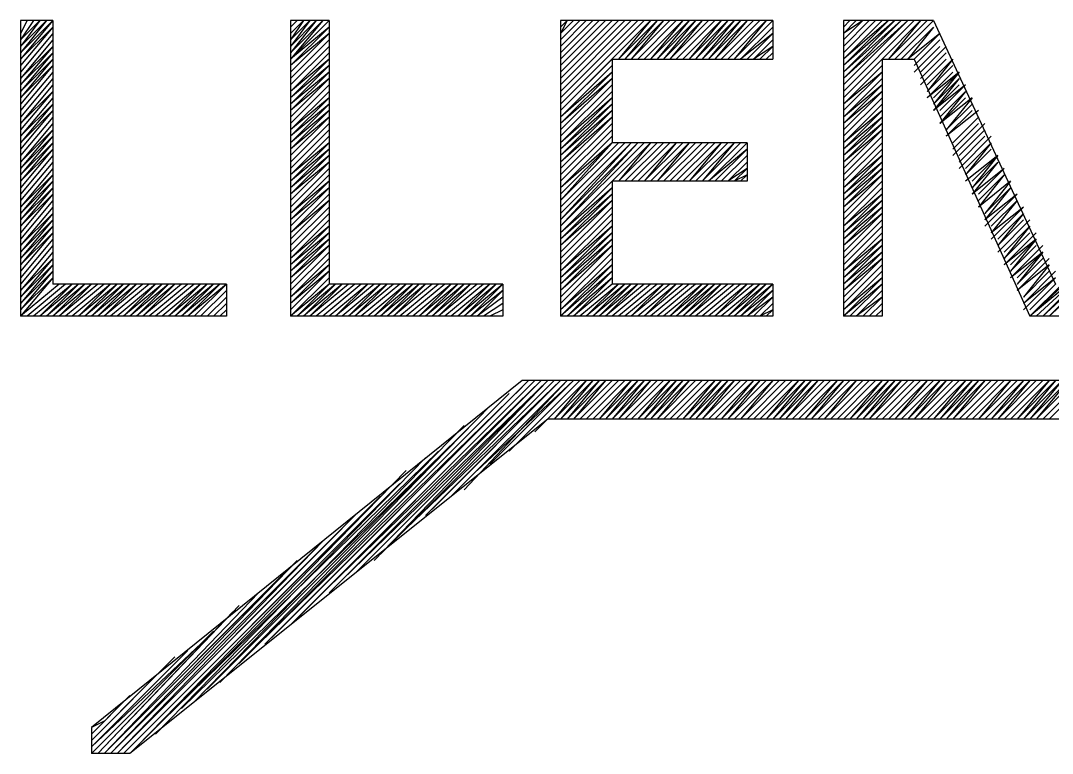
# Model space of a CAD drawing. Extents: x -1005 to 607, y -998 to 420.
# Drawn here: x 411.4 to 427.45, y 15.7 to 27.1 of the extents above; entities that cross this region are included whole.
import ezdxf

# ---------------------------------------------------------------- set-up
doc = ezdxf.new("R2010")
doc.units = 0

msp = doc.modelspace()

# ---------------------------------------------------------------- linework, layer by layer
at = {"layer": 'GT_1', "flags": 128}
for points in [[(411.8, 27.1), (411.4, 26.7)], [(411.7, 27.1), (411.4, 26.8)], [(411.6, 27.1), (411.4, 26.8)], [(411.5, 27.1), (411.4, 26.9)], [(411.4, 27.1), (411.4, 27)], [(411.9, 27.1), (411.4, 27.1)], [(411.4, 27.1), (411.4, 22.5)], [(411.9, 27.1), (411.4, 26.5)], [(411.9, 27.1), (411.4, 26.6)], [(411.8, 27.1), (411.4, 26.6)], [(411.7, 27.1), (411.4, 26.7)], [(411.6, 27.1), (411.4, 26.8)], [(411.5, 27.1), (411.4, 26.9)], [(411.4, 27.1), (411.4, 27)], [(411.9, 27.1), (411.4, 26.6)], [(411.9, 27), (411.4, 26.4)], [(411.9, 27), (411.4, 26.5)], [(411.9, 27), (411.4, 26.4)], [(411.9, 27.1), (411.9, 23)], [(416.1, 27.1), (415.6, 26.5)], [(416, 27.1), (415.6, 26.6)], [(416, 27.1), (415.6, 26.7)], [(415.9, 27.1), (415.6, 26.8)], [(415.8, 27.1), (415.6, 26.9)], [(415.7, 27.1), (415.6, 27)], [(415.6, 27.1), (415.6, 27.1)], [(416.2, 27.1), (415.6, 26.5)], [(416.1, 27.1), (415.6, 26.6)], [(416, 27.1), (415.6, 26.7)], [(415.9, 27.1), (415.6, 26.7)], [(415.8, 27.1), (415.6, 26.8)], [(415.8, 27.1), (415.6, 26.9)], [(415.7, 27.1), (415.6, 27)], [(415.6, 27.1), (415.6, 22.5)], [(416.2, 27.1), (415.6, 27.1)], [(416.2, 27), (415.6, 26.5)], [(416.2, 27), (415.6, 26.4)], [(416.2, 27.1), (416.2, 23)], [(421.2, 27.1), (419.8, 25.7)], [(421.1, 27.1), (419.8, 25.8)], [(421, 27.1), (419.8, 25.9)], [(420.9, 27.1), (419.8, 26)], [(420.8, 27.1), (419.8, 26.1)], [(420.7, 27.1), (419.8, 26.2)], [(420.6, 27.1), (419.8, 26.3)], [(420.6, 27.1), (419.8, 26.3)], [(420.5, 27.1), (419.8, 26.4)], [(420.4, 27.1), (419.8, 26.5)], [(420.3, 27.1), (419.8, 26.6)], [(420.2, 27.1), (419.8, 26.7)], [(420.1, 27.1), (419.8, 26.8)], [(420, 27.1), (419.8, 26.9)], [(419.9, 27.1), (419.8, 26.9)], [(419.9, 27.1), (419.8, 27)], [(421.1, 27.1), (419.8, 25.8)], [(421, 27.1), (419.8, 25.9)], [(421, 27.1), (419.8, 25.9)], [(420.9, 27.1), (419.8, 26)], [(420.8, 27.1), (419.8, 26.1)], [(420.7, 27.1), (419.8, 26.2)], [(420.6, 27.1), (419.8, 26.3)], [(420.5, 27.1), (419.8, 26.4)], [(420.4, 27.1), (419.8, 26.5)], [(420.4, 27.1), (419.8, 26.5)], [(420.3, 27.1), (419.8, 26.6)], [(420.2, 27.1), (419.8, 26.7)], [(420.1, 27.1), (419.8, 26.8)], [(420, 27.1), (419.8, 26.9)], [(419.9, 27.1), (419.8, 27)], [(419.8, 27.1), (419.8, 27.1)], [(423.1, 27.1), (419.8, 27.1)], [(419.8, 27.1), (419.8, 22.5)], [(421.2, 27.1), (420.7, 26.5)], [(421.3, 27.1), (420.7, 26.5)], [(421.2, 27.1), (420.7, 26.5)], [(421.3, 27.1), (420.8, 26.5)], [(421.4, 27.1), (420.8, 26.5)], [(421.5, 27.1), (420.9, 26.5)], [(421.4, 27.1), (420.9, 26.5)], [(421.5, 27.1), (420.9, 26.5)], [(421.6, 27.1), (421, 26.5)], [(421.6, 27.1), (421, 26.5)], [(421.7, 27.1), (421.1, 26.5)], [(421.7, 27.1), (421.1, 26.5)], [(421.8, 27.1), (421.2, 26.5)], [(421.7, 27.1), (421.2, 26.5)], [(421.9, 27.1), (421.3, 26.5)], [(421.9, 27.1), (421.3, 26.5)], [(421.8, 27.1), (421.3, 26.5)], [(421.9, 27.1), (421.4, 26.5)], [(422, 27.1), (421.4, 26.5)], [(422.1, 27.1), (421.5, 26.5)], [(422, 27.1), (421.5, 26.5)], [(422.1, 27.1), (421.5, 26.5)], [(422.2, 27.1), (421.6, 26.5)], [(422.2, 27.1), (421.6, 26.5)], [(422.3, 27.1), (421.7, 26.5)], [(422.3, 27.1), (421.7, 26.5)], [(422.4, 27.1), (421.8, 26.5)], [(422.3, 27.1), (421.8, 26.5)], [(422.5, 27.1), (421.9, 26.5)], [(422.5, 27.1), (421.9, 26.5)], [(422.4, 27.1), (421.9, 26.5)], [(422.5, 27.1), (422, 26.5)], [(422.6, 27.1), (422, 26.5)], [(422.6, 27.1), (422.1, 26.5)], [(422.7, 27.1), (422.1, 26.5)], [(422.8, 27.1), (422.2, 26.5)], [(422.7, 27.1), (422.2, 26.5)], [(422.8, 27.1), (422.2, 26.5)], [(422.9, 27.1), (422.3, 26.5)], [(422.9, 27.1), (422.3, 26.5)], [(423, 27.1), (422.4, 26.5)], [(423, 27.1), (422.4, 26.5)], [(423.1, 27.1), (422.5, 26.5)], [(423, 27.1), (422.5, 26.5)], [(423.1, 27), (422.6, 26.5)], [(423.1, 27), (422.6, 26.5)], [(423.1, 27.1), (423.1, 26.5)], [(423.1, 27.1), (423.1, 26.5)], [(425.3, 27.1), (424.2, 26)], [(425.3, 27.1), (424.2, 26)], [(425.2, 27.1), (424.2, 26.1)], [(425.2, 27.1), (424.2, 26.2)], [(425.1, 27.1), (424.2, 26.3)], [(425, 27.1), (424.2, 26.3)], [(424.9, 27.1), (424.2, 26.4)], [(424.8, 27.1), (424.2, 26.5)], [(424.7, 27.1), (424.2, 26.6)], [(424.6, 27.1), (424.2, 26.7)], [(424.5, 27.1), (424.2, 26.8)], [(424.5, 27.1), (424.2, 26.9)], [(424.4, 27.1), (424.2, 26.9)], [(424.3, 27.1), (424.2, 27)], [(425.2, 27.1), (424.2, 26.1)], [(425.1, 27.1), (424.2, 26.2)], [(425, 27.1), (424.2, 26.3)], [(425, 27.1), (424.2, 26.4)], [(424.9, 27.1), (424.2, 26.5)], [(424.8, 27.1), (424.2, 26.5)], [(424.7, 27.1), (424.2, 26.6)], [(424.6, 27.1), (424.2, 26.7)], [(424.5, 27.1), (424.2, 26.8)], [(424.4, 27.1), (424.2, 26.9)], [(424.3, 27.1), (424.2, 27)], [(424.3, 27.1), (424.2, 27.1)], [(424.2, 27.1), (424.2, 22.5)], [(425.6, 27.1), (424.2, 27.1)], [(425.4, 27.1), (424.8, 26.5)], [(425.5, 27.1), (424.9, 26.5)], [(425.4, 27.1), (424.9, 26.5)], [(425.5, 27.1), (424.9, 26.5)], [(425.6, 27.1), (425, 26.5)], [(425.6, 27.1), (425, 26.5)], [(425.6, 27), (425.1, 26.5)], [(425.6, 27), (425.1, 26.5)], [(425.6, 27), (425.2, 26.5)], [(425.6, 27), (425.2, 26.5)], [(425.6, 27.1), (427.5, 23)], [(411.9, 26.9), (411.4, 26.3)], [(411.9, 26.9), (411.4, 26.3)], [(416.2, 26.9), (415.6, 26.3)], [(416.2, 26.9), (415.6, 26.4)], [(416.2, 26.9), (415.6, 26.3)], [(423.1, 26.9), (422.6, 26.5)], [(423.1, 26.9), (422.7, 26.5)], [(423.1, 26.9), (422.7, 26.5)], [(425.7, 26.9), (425.2, 26.5)], [(425.7, 26.9), (425.3, 26.5)], [(425.7, 26.9), (425.3, 26.5)], [(411.9, 26.8), (411.4, 26.2)], [(411.9, 26.8), (411.4, 26.2)], [(411.9, 26.7), (411.4, 26.1)], [(411.9, 26.7), (411.4, 26.2)], [(416.2, 26.8), (415.6, 26.2)], [(416.2, 26.8), (415.6, 26.2)], [(416.2, 26.7), (415.6, 26.1)], [(416.2, 26.7), (415.6, 26.1)], [(423.1, 26.8), (422.8, 26.5)], [(423.1, 26.8), (422.8, 26.5)], [(423.1, 26.7), (422.8, 26.5)], [(423.1, 26.7), (422.9, 26.5)], [(423.1, 26.7), (422.9, 26.5)], [(425.7, 26.8), (425.3, 26.4)], [(425.7, 26.8), (425.3, 26.4)], [(425.7, 26.8), (425.3, 26.4)], [(425.7, 26.7), (425.3, 26.3)], [(425.8, 26.7), (425.4, 26.3)], [(425.8, 26.7), (425.4, 26.3)], [(425.8, 26.7), (425.4, 26.3)], [(411.9, 26.6), (411.4, 26)], [(411.9, 26.6), (411.4, 26)], [(411.9, 26.6), (411.4, 26.1)], [(411.9, 26.5), (411.4, 26)], [(411.9, 26.5), (411.4, 25.9)], [(416.2, 26.6), (415.6, 26)], [(416.2, 26.6), (415.6, 26)], [(416.2, 26.5), (415.6, 25.9)], [(416.2, 26.5), (415.6, 26)], [(420.6, 26.5), (419.8, 25.7)], [(420.6, 26.5), (420.6, 25.2)], [(420.6, 26.5), (423.1, 26.5)], [(423.1, 26.6), (423, 26.5)], [(423.1, 26.6), (423, 26.5)], [(423.1, 26.5), (423.1, 26.5)], [(424.8, 26.5), (424.2, 25.9)], [(424.8, 26.5), (424.2, 25.9)], [(424.8, 26.5), (425.3, 26.5)], [(424.8, 26.5), (424.8, 22.5)], [(425.3, 26.5), (427.1, 22.5)], [(425.8, 26.6), (425.4, 26.2)], [(425.8, 26.6), (425.4, 26.2)], [(425.8, 26.6), (425.4, 26.2)], [(425.8, 26.5), (425.4, 26.1)], [(425.9, 26.5), (425.5, 26.1)], [(425.9, 26.5), (425.5, 26)], [(425.9, 26.5), (425.5, 26.1)], [(411.9, 26.4), (411.4, 25.8)], [(411.9, 26.4), (411.4, 25.9)], [(411.9, 26.4), (411.4, 25.8)], [(416.2, 26.4), (415.6, 25.8)], [(416.2, 26.4), (415.6, 25.8)], [(416.2, 26.4), (415.6, 25.9)], [(420.6, 26.4), (419.8, 25.6)], [(420.6, 26.4), (419.8, 25.6)], [(424.8, 26.4), (424.2, 25.8)], [(424.8, 26.4), (424.2, 25.8)], [(425.9, 26.4), (425.5, 26)], [(425.9, 26.4), (425.5, 26)], [(425.9, 26.4), (425.5, 26)], [(411.9, 26.3), (411.4, 25.7)], [(411.9, 26.3), (411.4, 25.7)], [(411.9, 26.2), (411.4, 25.6)], [(411.9, 26.2), (411.4, 25.6)], [(416.2, 26.3), (415.6, 25.8)], [(416.2, 26.3), (415.6, 25.7)], [(416.2, 26.2), (415.6, 25.6)], [(416.2, 26.2), (415.6, 25.7)], [(416.2, 26.2), (415.6, 25.6)], [(420.6, 26.3), (419.8, 25.6)], [(420.6, 26.3), (419.8, 25.5)], [(420.6, 26.2), (419.8, 25.4)], [(420.6, 26.2), (419.8, 25.4)], [(420.6, 26.2), (419.8, 25.5)], [(424.8, 26.3), (424.2, 25.7)], [(424.8, 26.3), (424.2, 25.7)], [(424.8, 26.3), (424.2, 25.8)], [(424.8, 26.2), (424.2, 25.6)], [(424.8, 26.2), (424.2, 25.6)], [(426, 26.3), (425.5, 25.9)], [(425.9, 26.3), (425.5, 25.9)], [(426, 26.3), (425.6, 25.8)], [(426, 26.3), (425.6, 25.9)], [(426, 26.2), (425.6, 25.8)], [(426, 26.2), (425.6, 25.7)], [(426, 26.2), (425.6, 25.8)], [(411.9, 26.1), (411.4, 25.5)], [(411.9, 26.1), (411.4, 25.5)], [(416.2, 26.1), (415.6, 25.5)], [(416.2, 26.1), (415.6, 25.5)], [(420.6, 26.1), (419.8, 25.3)], [(420.6, 26.1), (419.8, 25.3)], [(424.8, 26.1), (424.2, 25.6)], [(424.8, 26.1), (424.2, 25.5)], [(426, 26.1), (425.6, 25.7)], [(426.1, 26.1), (425.6, 25.7)], [(426.1, 26.1), (425.7, 25.7)], [(411.9, 26), (411.4, 25.4)], [(411.9, 26), (411.4, 25.4)], [(411.9, 26), (411.4, 25.5)], [(411.9, 25.9), (411.4, 25.3)], [(411.9, 25.9), (411.4, 25.3)], [(416.2, 26), (415.6, 25.4)], [(416.2, 26), (415.6, 25.4)], [(416.2, 25.9), (415.6, 25.3)], [(416.2, 25.9), (415.6, 25.4)], [(420.6, 26), (419.8, 25.2)], [(420.6, 26), (419.8, 25.2)], [(420.6, 25.9), (419.8, 25.1)], [(420.6, 25.9), (419.8, 25.2)], [(424.8, 26), (424.2, 25.4)], [(424.8, 26), (424.2, 25.5)], [(424.8, 26), (424.2, 25.4)], [(424.8, 25.9), (424.2, 25.3)], [(424.8, 25.9), (424.2, 25.3)], [(426.1, 26), (425.7, 25.5)], [(426.1, 26), (425.7, 25.6)], [(426.1, 26), (425.7, 25.6)], [(426.1, 26), (425.7, 25.6)], [(426.2, 25.9), (425.7, 25.5)], [(426.1, 25.9), (425.7, 25.5)], [(426.2, 25.9), (425.8, 25.4)], [(411.9, 25.8), (411.4, 25.3)], [(411.9, 25.8), (411.4, 25.2)], [(411.9, 25.7), (411.4, 25.1)], [(411.9, 25.7), (411.4, 25.2)], [(411.9, 25.7), (411.4, 25.1)], [(416.2, 25.8), (415.6, 25.2)], [(416.2, 25.8), (415.6, 25.2)], [(416.2, 25.8), (415.6, 25.3)], [(416.2, 25.7), (415.6, 25.2)], [(416.2, 25.7), (415.6, 25.1)], [(420.6, 25.8), (419.8, 25)], [(420.6, 25.8), (419.8, 25)], [(420.6, 25.8), (419.8, 25.1)], [(420.6, 25.7), (419.8, 25)], [(420.6, 25.7), (419.8, 24.9)], [(424.8, 25.8), (424.2, 25.2)], [(424.8, 25.8), (424.2, 25.2)], [(424.8, 25.7), (424.2, 25.1)], [(424.8, 25.7), (424.2, 25.2)], [(426.2, 25.8), (425.8, 25.4)], [(426.2, 25.8), (425.8, 25.4)], [(426.2, 25.8), (425.8, 25.4)], [(426.3, 25.7), (425.8, 25.3)], [(426.2, 25.7), (425.8, 25.3)], [(426.3, 25.7), (425.8, 25.3)], [(426.2, 25.7), (425.8, 25.3)], [(411.9, 25.6), (411.4, 25)], [(411.9, 25.6), (411.4, 25)], [(416.2, 25.6), (415.6, 25)], [(416.2, 25.6), (415.6, 25.1)], [(416.2, 25.6), (415.6, 25)], [(420.6, 25.6), (419.8, 24.8)], [(420.6, 25.6), (419.8, 24.9)], [(420.6, 25.6), (419.8, 24.8)], [(424.8, 25.6), (424.2, 25)], [(424.8, 25.6), (424.2, 25)], [(424.8, 25.6), (424.2, 25.1)], [(426.3, 25.6), (425.9, 25.2)], [(426.3, 25.6), (425.9, 25.2)], [(426.3, 25.6), (425.9, 25.2)], [(411.9, 25.5), (411.4, 24.9)], [(411.9, 25.5), (411.4, 24.9)], [(411.9, 25.4), (411.4, 24.8)], [(411.9, 25.4), (411.4, 24.9)], [(416.2, 25.5), (415.6, 24.9)], [(416.2, 25.5), (415.6, 24.9)], [(416.2, 25.4), (415.6, 24.8)], [(416.2, 25.4), (415.6, 24.8)], [(420.6, 25.5), (419.8, 24.7)], [(420.6, 25.5), (419.8, 24.7)], [(420.6, 25.4), (419.8, 24.6)], [(420.6, 25.4), (419.8, 24.6)], [(424.8, 25.5), (424.2, 25)], [(424.8, 25.5), (424.2, 24.9)], [(424.8, 25.4), (424.2, 24.8)], [(424.8, 25.4), (424.2, 24.9)], [(424.8, 25.4), (424.2, 24.8)], [(426.3, 25.5), (425.9, 25.1)], [(426.3, 25.5), (425.9, 25.1)], [(426.4, 25.5), (425.9, 25)], [(426.3, 25.5), (425.9, 25.1)], [(426.4, 25.4), (426, 25)], [(426.4, 25.4), (426, 25)], [(426.4, 25.4), (426, 25)], [(411.9, 25.3), (411.4, 24.7)], [(411.9, 25.3), (411.4, 24.7)], [(411.9, 25.3), (411.4, 24.8)], [(411.9, 25.2), (411.4, 24.7)], [(411.9, 25.2), (411.4, 24.6)], [(416.2, 25.3), (415.6, 24.7)], [(416.2, 25.3), (415.6, 24.7)], [(416.2, 25.2), (415.6, 24.6)], [(416.2, 25.2), (415.6, 24.7)], [(420.6, 25.3), (419.8, 24.5)], [(420.6, 25.3), (419.8, 24.5)], [(421.2, 25.2), (419.8, 23.8)], [(421.1, 25.2), (419.8, 23.9)], [(421, 25.2), (419.8, 24)], [(420.9, 25.2), (419.8, 24.1)], [(420.8, 25.2), (419.8, 24.2)], [(420.7, 25.2), (419.8, 24.3)], [(420.6, 25.2), (419.8, 24.3)], [(420.6, 25.2), (419.8, 24.4)], [(421.1, 25.2), (419.8, 23.9)], [(421, 25.2), (419.8, 23.9)], [(420.9, 25.2), (419.8, 24)], [(420.9, 25.2), (419.8, 24.1)], [(420.8, 25.2), (419.8, 24.2)], [(420.7, 25.2), (419.8, 24.3)], [(420.6, 25.2), (419.8, 24.4)], [(420.6, 25.2), (419.8, 24.5)], [(421.2, 25.2), (420.6, 24.6)], [(422.7, 25.2), (420.6, 25.2)], [(421.3, 25.2), (420.7, 24.6)], [(421.2, 25.2), (420.7, 24.6)], [(421.3, 25.2), (420.7, 24.6)], [(421.4, 25.2), (420.8, 24.6)], [(421.4, 25.2), (420.8, 24.6)], [(421.5, 25.2), (420.9, 24.6)], [(421.5, 25.2), (420.9, 24.6)], [(421.6, 25.2), (421, 24.6)], [(421.6, 25.2), (421, 24.6)], [(421.7, 25.2), (421.1, 24.6)], [(421.7, 25.2), (421.1, 24.6)], [(421.6, 25.2), (421.1, 24.6)], [(421.8, 25.2), (421.2, 24.6)], [(421.8, 25.2), (421.2, 24.6)], [(421.9, 25.2), (421.3, 24.6)], [(421.8, 25.2), (421.3, 24.6)], [(421.9, 25.2), (421.3, 24.6)], [(422, 25.2), (421.4, 24.6)], [(422, 25.2), (421.4, 24.6)], [(422.1, 25.2), (421.5, 24.6)], [(422.1, 25.2), (421.5, 24.6)], [(422.2, 25.2), (421.6, 24.6)], [(422.2, 25.2), (421.6, 24.6)], [(422.3, 25.2), (421.7, 24.6)], [(422.3, 25.2), (421.7, 24.6)], [(422.4, 25.2), (421.8, 24.6)], [(422.4, 25.2), (421.8, 24.6)], [(422.3, 25.2), (421.8, 24.6)], [(422.5, 25.2), (421.9, 24.6)], [(422.5, 25.2), (421.9, 24.6)], [(422.6, 25.2), (422, 24.6)], [(422.5, 25.2), (422, 24.6)], [(422.6, 25.2), (422, 24.6)], [(422.7, 25.2), (422.1, 24.6)], [(422.7, 25.2), (422.7, 24.6)], [(424.8, 25.3), (424.2, 24.7)], [(424.8, 25.3), (424.2, 24.7)], [(424.8, 25.2), (424.2, 24.6)], [(424.8, 25.2), (424.2, 24.6)], [(426.5, 25.3), (426, 24.8)], [(426.4, 25.3), (426, 24.9)], [(426.4, 25.3), (426, 24.9)], [(426.4, 25.3), (426, 24.9)], [(426.5, 25.2), (426.1, 24.8)], [(426.5, 25.2), (426.1, 24.7)], [(426.5, 25.2), (426.1, 24.8)], [(411.9, 25.1), (411.4, 24.5)], [(411.9, 25.1), (411.4, 24.6)], [(411.9, 25.1), (411.4, 24.5)], [(416.2, 25.1), (415.6, 24.5)], [(416.2, 25.1), (415.6, 24.5)], [(416.2, 25.1), (415.6, 24.6)], [(422.7, 25.1), (422.1, 24.6)], [(422.7, 25.1), (422.2, 24.6)], [(422.7, 25.1), (422.2, 24.6)], [(424.8, 25.1), (424.2, 24.5)], [(424.8, 25.1), (424.2, 24.5)], [(426.5, 25.1), (426.1, 24.7)], [(426.5, 25.1), (426.1, 24.7)], [(426.5, 25.1), (426.1, 24.7)], [(411.9, 25), (411.4, 24.4)], [(411.9, 25), (411.4, 24.4)], [(411.9, 24.9), (411.4, 24.3)], [(411.9, 24.9), (411.4, 24.3)], [(416.2, 25), (415.6, 24.5)], [(416.2, 25), (415.6, 24.4)], [(416.2, 24.9), (415.6, 24.3)], [(416.2, 24.9), (415.6, 24.4)], [(416.2, 24.9), (415.6, 24.3)], [(422.7, 25), (422.3, 24.6)], [(422.7, 25), (422.3, 24.6)], [(422.7, 24.9), (422.4, 24.6)], [(422.7, 24.9), (422.4, 24.6)], [(424.8, 25), (424.2, 24.4)], [(424.8, 25), (424.2, 24.5)], [(424.8, 24.9), (424.2, 24.3)], [(424.8, 24.9), (424.2, 24.3)], [(424.8, 24.9), (424.2, 24.4)], [(426.6, 25), (426.1, 24.6)], [(426.6, 25), (426.1, 24.6)], [(426.6, 25), (426.2, 24.5)], [(426.6, 25), (426.2, 24.6)], [(426.6, 24.9), (426.2, 24.5)], [(426.6, 24.9), (426.2, 24.4)], [(426.6, 24.9), (426.2, 24.5)], [(411.9, 24.8), (411.4, 24.2)], [(411.9, 24.8), (411.4, 24.2)], [(416.2, 24.8), (415.6, 24.2)], [(416.2, 24.8), (415.6, 24.2)], [(422.7, 24.8), (422.4, 24.6)], [(422.7, 24.8), (422.5, 24.6)], [(424.8, 24.8), (424.2, 24.3)], [(424.8, 24.8), (424.2, 24.2)], [(426.7, 24.8), (426.2, 24.4)], [(426.7, 24.8), (426.2, 24.4)], [(426.7, 24.8), (426.3, 24.4)], [(411.9, 24.7), (411.4, 24.1)], [(411.9, 24.7), (411.4, 24.2)], [(411.9, 24.6), (411.4, 24)], [(411.9, 24.6), (411.4, 24)], [(411.9, 24.6), (411.4, 24.1)], [(416.2, 24.7), (415.6, 24.1)], [(416.2, 24.7), (415.6, 24.1)], [(416.2, 24.6), (415.6, 24)], [(416.2, 24.6), (415.6, 24.1)], [(420.6, 24.6), (420.6, 23)], [(422.7, 24.6), (420.6, 24.6)], [(422.7, 24.7), (422.5, 24.6)], [(422.7, 24.7), (422.6, 24.6)], [(422.7, 24.7), (422.6, 24.6)], [(422.7, 24.6), (422.6, 24.6)], [(422.7, 24.6), (422.7, 24.6)], [(424.8, 24.7), (424.2, 24.1)], [(424.8, 24.7), (424.2, 24.2)], [(424.8, 24.7), (424.2, 24.1)], [(424.8, 24.6), (424.2, 24)], [(424.8, 24.6), (424.2, 24)], [(426.7, 24.7), (426.3, 24.2)], [(426.7, 24.7), (426.3, 24.3)], [(426.7, 24.7), (426.3, 24.3)], [(426.7, 24.7), (426.3, 24.3)], [(426.8, 24.6), (426.3, 24.2)], [(426.8, 24.6), (426.3, 24.2)], [(426.8, 24.6), (426.4, 24.1)], [(426.8, 24.6), (426.4, 24.1)], [(411.9, 24.5), (411.4, 24)], [(411.9, 24.5), (411.4, 23.9)], [(411.9, 24.4), (411.4, 23.8)], [(411.9, 24.4), (411.4, 23.9)], [(411.9, 24.4), (411.4, 23.8)], [(416.2, 24.5), (415.6, 23.9)], [(416.2, 24.5), (415.6, 23.9)], [(416.2, 24.5), (415.6, 24)], [(416.2, 24.4), (415.6, 23.8)], [(416.2, 24.4), (415.6, 23.8)], [(420.6, 24.5), (419.8, 23.7)], [(420.6, 24.5), (419.8, 23.7)], [(420.6, 24.5), (419.8, 23.8)], [(420.6, 24.4), (419.8, 23.7)], [(420.6, 24.4), (419.8, 23.6)], [(424.8, 24.5), (424.2, 23.9)], [(424.8, 24.5), (424.2, 23.9)], [(424.8, 24.4), (424.2, 23.8)], [(424.8, 24.4), (424.2, 23.9)], [(426.8, 24.5), (426.4, 24.1)], [(426.8, 24.5), (426.4, 24)], [(426.8, 24.5), (426.4, 24.1)], [(426.9, 24.4), (426.4, 23.9)], [(426.9, 24.4), (426.4, 24)], [(426.9, 24.4), (426.4, 24)], [(411.9, 24.3), (411.4, 23.7)], [(411.9, 24.3), (411.4, 23.7)], [(416.2, 24.3), (415.6, 23.7)], [(416.2, 24.3), (415.6, 23.8)], [(416.2, 24.3), (415.6, 23.7)], [(420.6, 24.3), (419.8, 23.5)], [(420.6, 24.3), (419.8, 23.6)], [(420.6, 24.3), (419.8, 23.5)], [(424.8, 24.3), (424.2, 23.7)], [(424.8, 24.3), (424.2, 23.7)], [(424.8, 24.3), (424.2, 23.8)], [(426.9, 24.3), (426.5, 23.9)], [(426.9, 24.3), (426.5, 23.8)], [(426.9, 24.3), (426.5, 23.9)], [(426.9, 24.3), (426.5, 23.8)], [(411.9, 24.2), (411.4, 23.6)], [(411.9, 24.2), (411.4, 23.6)], [(411.9, 24.1), (411.4, 23.5)], [(411.9, 24.1), (411.4, 23.6)], [(416.2, 24.2), (415.6, 23.6)], [(416.2, 24.2), (415.6, 23.6)], [(416.2, 24.1), (415.6, 23.5)], [(416.2, 24.1), (415.6, 23.5)], [(420.6, 24.2), (419.8, 23.4)], [(420.6, 24.2), (419.8, 23.4)], [(420.6, 24.1), (419.8, 23.3)], [(420.6, 24.1), (419.8, 23.3)], [(424.8, 24.2), (424.2, 23.7)], [(424.8, 24.2), (424.2, 23.6)], [(424.8, 24.1), (424.2, 23.5)], [(424.8, 24.1), (424.2, 23.6)], [(424.8, 24.1), (424.2, 23.5)], [(427, 24.2), (426.5, 23.7)], [(427, 24.2), (426.5, 23.8)], [(427, 24.2), (426.5, 23.8)], [(427, 24.1), (426.6, 23.7)], [(427, 24.1), (426.6, 23.6)], [(427, 24.1), (426.6, 23.7)], [(411.9, 24), (411.4, 23.4)], [(411.9, 24), (411.4, 23.4)], [(411.9, 24), (411.4, 23.5)], [(416.2, 24), (415.6, 23.4)], [(416.2, 24), (415.6, 23.4)], [(420.6, 24), (419.8, 23.2)], [(420.6, 24), (419.8, 23.2)], [(424.8, 24), (424.2, 23.4)], [(424.8, 24), (424.2, 23.4)], [(427.1, 24), (426.6, 23.5)], [(427, 24), (426.6, 23.6)], [(427.1, 24), (426.6, 23.5)], [(427, 24), (426.6, 23.6)], [(411.9, 23.9), (411.4, 23.4)], [(411.9, 23.9), (411.4, 23.3)], [(411.9, 23.8), (411.4, 23.2)], [(411.9, 23.8), (411.4, 23.3)], [(411.9, 23.8), (411.4, 23.2)], [(416.2, 23.9), (415.6, 23.3)], [(416.2, 23.9), (415.6, 23.4)], [(416.2, 23.8), (415.6, 23.2)], [(416.2, 23.8), (415.6, 23.2)], [(416.2, 23.8), (415.6, 23.3)], [(420.6, 23.9), (419.8, 23.1)], [(420.6, 23.9), (419.8, 23.2)], [(420.6, 23.8), (419.8, 23)], [(420.6, 23.8), (419.8, 23)], [(420.6, 23.8), (419.8, 23.1)], [(424.8, 23.9), (424.2, 23.3)], [(424.8, 23.9), (424.2, 23.3)], [(424.8, 23.8), (424.2, 23.2)], [(424.8, 23.8), (424.2, 23.2)], [(427.1, 23.9), (426.7, 23.4)], [(427.1, 23.9), (426.7, 23.5)], [(427.1, 23.9), (426.7, 23.5)], [(427.1, 23.8), (426.7, 23.4)], [(427.2, 23.8), (426.7, 23.3)], [(427.1, 23.8), (426.7, 23.4)], [(428.5, 23.8), (427.1, 22.5)], [(411.9, 23.7), (411.4, 23.1)], [(411.9, 23.7), (411.4, 23.1)], [(411.9, 23.6), (411.4, 23)], [(411.9, 23.6), (411.4, 23)], [(416.2, 23.7), (415.6, 23.2)], [(416.2, 23.7), (415.6, 23.1)], [(416.2, 23.6), (415.6, 23)], [(416.2, 23.6), (415.6, 23.1)], [(416.2, 23.6), (415.6, 23)], [(420.6, 23.7), (419.8, 23)], [(420.6, 23.7), (419.8, 22.9)], [(420.6, 23.6), (419.8, 22.8)], [(420.6, 23.6), (419.8, 22.9)], [(420.6, 23.6), (419.8, 22.8)], [(424.8, 23.7), (424.2, 23.1)], [(424.8, 23.7), (424.2, 23.2)], [(424.8, 23.6), (424.2, 23)], [(424.8, 23.6), (424.2, 23)], [(424.8, 23.6), (424.2, 23.1)], [(427.2, 23.7), (426.7, 23.3)], [(427.2, 23.7), (426.7, 23.3)], [(427.2, 23.7), (426.8, 23.3)], [(427.2, 23.7), (426.8, 23.2)], [(427.3, 23.6), (426.8, 23.1)], [(427.2, 23.6), (426.8, 23.2)], [(427.3, 23.6), (426.8, 23.1)], [(427.2, 23.6), (426.8, 23.2)], [(428.5, 23.7), (427.2, 22.5)], [(428.5, 23.7), (427.2, 22.5)], [(428.5, 23.7), (427.3, 22.5)], [(428.5, 23.6), (427.3, 22.5)], [(428.5, 23.6), (427.4, 22.5)], [(411.9, 23.5), (411.4, 22.9)], [(411.9, 23.5), (411.4, 22.9)], [(416.2, 23.5), (415.6, 22.9)], [(416.2, 23.5), (415.6, 22.9)], [(420.6, 23.5), (419.8, 22.7)], [(420.6, 23.5), (419.8, 22.7)], [(424.8, 23.5), (424.2, 23)], [(424.8, 23.5), (424.2, 22.9)], [(427.3, 23.5), (426.8, 23.1)], [(427.3, 23.5), (426.9, 23)], [(427.3, 23.5), (426.9, 23.1)], [(428.5, 23.5), (427.4, 22.5)], [(411.9, 23.4), (411.4, 22.8)], [(411.9, 23.4), (411.4, 22.9)], [(411.9, 23.3), (411.4, 22.7)], [(411.9, 23.3), (411.4, 22.7)], [(411.9, 23.3), (411.4, 22.8)], [(416.2, 23.4), (415.6, 22.8)], [(416.2, 23.4), (415.6, 22.8)], [(416.2, 23.3), (415.6, 22.7)], [(416.2, 23.3), (415.6, 22.8)], [(420.6, 23.4), (419.8, 22.6)], [(420.6, 23.4), (419.8, 22.6)], [(420.6, 23.3), (419.8, 22.5)], [(420.6, 23.3), (419.8, 22.6)], [(424.8, 23.4), (424.2, 22.9)], [(424.8, 23.4), (424.2, 22.8)], [(424.8, 23.4), (424.2, 22.8)], [(424.8, 23.3), (424.2, 22.7)], [(424.8, 23.3), (424.2, 22.7)], [(427.4, 23.4), (426.9, 22.9)], [(427.3, 23.4), (426.9, 23)], [(427.3, 23.4), (426.9, 23)], [(427.4, 23.3), (426.9, 22.9)], [(427.4, 23.3), (426.9, 22.9)], [(427.4, 23.3), (427, 22.8)], [(427.4, 23.3), (427, 22.8)], [(411.9, 23.2), (411.4, 22.7)], [(411.9, 23.2), (411.4, 22.6)], [(416.2, 23.2), (415.6, 22.6)], [(416.2, 23.2), (415.6, 22.6)], [(416.2, 23.2), (415.6, 22.7)], [(420.6, 23.2), (419.8, 22.5)], [(420.6, 23.2), (419.8, 22.5)], [(420.6, 23.2), (419.9, 22.5)], [(424.8, 23.2), (424.2, 22.6)], [(424.8, 23.2), (424.2, 22.6)], [(427.4, 23.2), (427, 22.8)], [(427.5, 23.2), (427, 22.7)], [(427.4, 23.2), (427, 22.8)], [(411.9, 23.1), (411.4, 22.5)], [(411.9, 23.1), (411.4, 22.6)], [(411.9, 23.1), (411.4, 22.5)], [(412, 23), (411.4, 22.5)], [(412, 23), (411.4, 22.5)], [(412.1, 23), (411.5, 22.5)], [(412.1, 23), (411.5, 22.5)], [(412.2, 23), (411.6, 22.5)], [(412.2, 23), (411.6, 22.5)], [(412.3, 23), (411.7, 22.5)], [(412.2, 23), (411.7, 22.5)], [(412.4, 23), (411.8, 22.5)], [(412.4, 23), (411.8, 22.5)], [(412.3, 23), (411.8, 22.5)], [(414.6, 23), (411.9, 23)], [(412.4, 23), (411.9, 22.5)], [(412.5, 23), (411.9, 22.5)], [(412.6, 23), (412, 22.5)], [(412.5, 23), (412, 22.5)], [(412.6, 23), (412, 22.5)], [(412.7, 23), (412.1, 22.5)], [(412.7, 23), (412.1, 22.5)], [(412.8, 23), (412.2, 22.5)], [(412.8, 23), (412.2, 22.5)], [(412.9, 23), (412.3, 22.5)], [(412.8, 23), (412.3, 22.5)], [(413, 23), (412.4, 22.5)], [(412.9, 23), (412.4, 22.5)], [(413.1, 23), (412.5, 22.5)], [(413.1, 23), (412.5, 22.5)], [(413, 23), (412.5, 22.5)], [(413.1, 23), (412.6, 22.5)], [(413.2, 23), (412.6, 22.5)], [(413.3, 23), (412.7, 22.5)], [(413.2, 23), (412.7, 22.5)], [(413.3, 23), (412.7, 22.5)], [(413.4, 23), (412.8, 22.5)], [(413.4, 23), (412.8, 22.5)], [(413.5, 23), (412.9, 22.5)], [(413.5, 23), (412.9, 22.5)], [(413.6, 23), (413, 22.5)], [(413.5, 23), (413, 22.5)], [(413.7, 23), (413.1, 22.5)], [(413.7, 23), (413.1, 22.5)], [(413.6, 23), (413.1, 22.5)], [(413.7, 23), (413.2, 22.5)], [(413.8, 23), (413.2, 22.5)], [(413.9, 23), (413.3, 22.5)], [(413.8, 23), (413.3, 22.5)], [(413.9, 23), (413.3, 22.5)], [(414, 23), (413.4, 22.5)], [(414, 23), (413.4, 22.5)], [(414.1, 23), (413.5, 22.5)], [(414.1, 23), (413.5, 22.5)], [(414.2, 23), (413.6, 22.5)], [(414.2, 23), (413.6, 22.5)], [(414.3, 23), (413.7, 22.5)], [(414.2, 23), (413.7, 22.5)], [(414.4, 23), (413.8, 22.5)], [(414.4, 23), (413.8, 22.5)], [(414.3, 23), (413.8, 22.5)], [(414.4, 23), (413.9, 22.5)], [(414.5, 23), (413.9, 22.5)], [(414.6, 23), (414, 22.5)], [(414.5, 23), (414, 22.5)], [(414.6, 23), (414, 22.5)], [(414.6, 23), (414.1, 22.5)], [(414.6, 23), (414.1, 22.5)], [(414.6, 23), (414.6, 22.5)], [(416.2, 23.1), (415.6, 22.5)], [(416.2, 23.1), (415.6, 22.5)], [(416.2, 23), (415.6, 22.5)], [(416.3, 23), (415.7, 22.5)], [(416.3, 23), (415.7, 22.5)], [(416.2, 23), (415.7, 22.5)], [(416.3, 23), (415.8, 22.5)], [(416.4, 23), (415.8, 22.5)], [(416.5, 23), (415.9, 22.5)], [(416.4, 23), (415.9, 22.5)], [(416.5, 23), (415.9, 22.5)], [(416.6, 23), (416, 22.5)], [(416.6, 23), (416, 22.5)], [(416.7, 23), (416.1, 22.5)], [(416.7, 23), (416.1, 22.5)], [(416.8, 23), (416.2, 22.5)], [(416.8, 23), (416.2, 22.5)], [(418.9, 23), (416.2, 23)], [(416.9, 23), (416.3, 22.5)], [(416.9, 23), (416.3, 22.5)], [(416.8, 23), (416.3, 22.5)], [(417, 23), (416.4, 22.5)], [(417, 23), (416.4, 22.5)], [(417, 23), (416.5, 22.5)], [(417.1, 23), (416.5, 22.5)], [(417.2, 23), (416.6, 22.5)], [(417.1, 23), (416.6, 22.5)], [(417.2, 23), (416.6, 22.5)], [(417.3, 23), (416.7, 22.5)], [(417.3, 23), (416.7, 22.5)], [(417.4, 23), (416.8, 22.5)], [(417.4, 23), (416.8, 22.5)], [(417.5, 23), (416.9, 22.5)], [(417.4, 23), (416.9, 22.5)], [(417.6, 23), (417, 22.5)], [(417.6, 23), (417, 22.5)], [(417.5, 23), (417, 22.5)], [(417.6, 23), (417.1, 22.5)], [(417.7, 23), (417.1, 22.5)], [(417.8, 23), (417.2, 22.5)], [(417.7, 23), (417.2, 22.5)], [(417.8, 23), (417.2, 22.5)], [(417.9, 23), (417.3, 22.5)], [(417.9, 23), (417.3, 22.5)], [(418, 23), (417.4, 22.5)], [(418, 23), (417.4, 22.5)], [(418.1, 23), (417.5, 22.5)], [(418.1, 23), (417.5, 22.5)], [(418.2, 23), (417.6, 22.5)], [(418.1, 23), (417.6, 22.5)], [(418.3, 23), (417.7, 22.5)], [(418.3, 23), (417.7, 22.5)], [(418.2, 23), (417.7, 22.5)], [(418.4, 23), (417.8, 22.5)], [(418.3, 23), (417.8, 22.5)], [(418.5, 23), (417.9, 22.5)], [(418.4, 23), (417.9, 22.5)], [(418.5, 23), (417.9, 22.5)], [(418.6, 23), (418, 22.5)], [(418.6, 23), (418, 22.5)], [(418.7, 23), (418.1, 22.5)], [(418.7, 23), (418.1, 22.5)], [(418.8, 23), (418.2, 22.5)], [(418.7, 23), (418.2, 22.5)], [(418.9, 23), (418.3, 22.5)], [(418.9, 23), (418.3, 22.5)], [(418.8, 23), (418.3, 22.5)], [(418.9, 23), (418.4, 22.5)], [(418.9, 23), (418.9, 22.5)], [(420.6, 23.1), (419.9, 22.5)], [(420.6, 23.1), (420, 22.5)], [(420.6, 23), (420, 22.5)], [(420.7, 23), (420.1, 22.5)], [(420.7, 23), (420.1, 22.5)], [(420.8, 23), (420.2, 22.5)], [(420.7, 23), (420.2, 22.5)], [(420.9, 23), (420.3, 22.5)], [(420.9, 23), (420.3, 22.5)], [(420.8, 23), (420.3, 22.5)], [(420.9, 23), (420.4, 22.5)], [(421, 23), (420.4, 22.5)], [(421.1, 23), (420.5, 22.5)], [(421, 23), (420.5, 22.5)], [(421.1, 23), (420.5, 22.5)], [(421.2, 23), (420.6, 22.5)], [(421.2, 23), (420.6, 22.5)], [(423.1, 23), (420.6, 23)], [(421.3, 23), (420.7, 22.5)], [(421.3, 23), (420.7, 22.5)], [(421.4, 23), (420.8, 22.5)], [(421.4, 23), (420.8, 22.5)], [(421.5, 23), (420.9, 22.5)], [(421.5, 23), (420.9, 22.5)], [(421.4, 23), (420.9, 22.5)], [(421.6, 23), (421, 22.5)], [(421.6, 23), (421, 22.5)], [(421.7, 23), (421.1, 22.5)], [(421.6, 23), (421.1, 22.5)], [(421.7, 23), (421.1, 22.5)], [(421.8, 23), (421.2, 22.5)], [(421.8, 23), (421.2, 22.5)], [(421.9, 23), (421.3, 22.5)], [(421.9, 23), (421.3, 22.5)], [(422, 23), (421.4, 22.5)], [(422, 23), (421.4, 22.5)], [(422.1, 23), (421.5, 22.5)], [(422, 23), (421.5, 22.5)], [(422.2, 23), (421.6, 22.5)], [(422.2, 23), (421.6, 22.5)], [(422.1, 23), (421.6, 22.5)], [(422.2, 23), (421.7, 22.5)], [(422.3, 23), (421.7, 22.5)], [(422.4, 23), (421.8, 22.5)], [(422.3, 23), (421.8, 22.5)], [(422.4, 23), (421.8, 22.5)], [(422.5, 23), (421.9, 22.5)], [(422.5, 23), (421.9, 22.5)], [(422.6, 23), (422, 22.5)], [(422.6, 23), (422, 22.5)], [(422.7, 23), (422.1, 22.5)], [(422.7, 23), (422.1, 22.5)], [(422.8, 23), (422.2, 22.5)], [(422.8, 23), (422.2, 22.5)], [(422.7, 23), (422.2, 22.5)], [(422.9, 23), (422.3, 22.5)], [(422.9, 23), (422.3, 22.5)], [(422.9, 23), (422.4, 22.5)], [(423, 23), (422.4, 22.5)], [(423.1, 23), (422.5, 22.5)], [(423, 23), (422.5, 22.5)], [(423.1, 23), (422.5, 22.5)], [(423.1, 23), (422.6, 22.5)], [(423.1, 23), (423.1, 22.5)], [(424.8, 23.1), (424.2, 22.5)], [(424.8, 23.1), (424.2, 22.6)], [(424.8, 23), (424.2, 22.5)], [(424.8, 23), (424.3, 22.5)], [(424.8, 23), (424.3, 22.5)], [(427.5, 23.1), (427, 22.6)], [(427.5, 23.1), (427, 22.7)], [(427.5, 23.1), (427, 22.7)], [(427.6, 23), (427.1, 22.5)], [(427.5, 23), (427.1, 22.6)], [(427.7, 23), (427.1, 22.5)], [(427.6, 23), (427.1, 22.5)], [(427.5, 23), (427.1, 22.6)], [(414.6, 22.9), (414.2, 22.5)], [(414.6, 22.9), (414.2, 22.5)], [(414.6, 22.8), (414.3, 22.5)], [(414.6, 22.8), (414.3, 22.5)], [(418.9, 22.9), (418.4, 22.5)], [(418.9, 22.9), (418.5, 22.5)], [(418.9, 22.8), (418.5, 22.5)], [(418.9, 22.8), (418.5, 22.5)], [(423.1, 22.9), (422.6, 22.5)], [(423.1, 22.9), (422.7, 22.5)], [(423.1, 22.8), (422.7, 22.5)], [(423.1, 22.8), (422.8, 22.5)], [(423.1, 22.8), (422.8, 22.5)], [(424.8, 22.9), (424.4, 22.5)], [(424.8, 22.9), (424.4, 22.5)], [(424.8, 22.8), (424.4, 22.5)], [(424.8, 22.8), (424.5, 22.5)], [(424.8, 22.8), (424.5, 22.5)], [(414.6, 22.7), (414.4, 22.5)], [(414.6, 22.7), (414.4, 22.5)], [(414.6, 22.7), (414.4, 22.5)], [(418.9, 22.7), (418.6, 22.5)], [(418.9, 22.7), (418.6, 22.5)], [(423.1, 22.7), (422.9, 22.5)], [(423.1, 22.7), (422.9, 22.5)], [(424.8, 22.7), (424.6, 22.5)], [(424.8, 22.7), (424.6, 22.5)], [(414.6, 22.5), (411.4, 22.5)], [(414.6, 22.6), (414.5, 22.5)], [(414.6, 22.6), (414.5, 22.5)], [(414.6, 22.5), (414.6, 22.5)], [(414.6, 22.5), (414.6, 22.5)], [(418.9, 22.5), (415.6, 22.5)], [(418.9, 22.6), (418.7, 22.5)], [(418.9, 22.6), (418.7, 22.5)], [(418.9, 22.5), (418.8, 22.5)], [(418.9, 22.5), (418.8, 22.5)], [(423.1, 22.5), (419.8, 22.5)], [(423.1, 22.6), (422.9, 22.5)], [(423.1, 22.6), (423, 22.5)], [(423.1, 22.5), (423, 22.5)], [(423.1, 22.5), (423.1, 22.5)], [(424.8, 22.5), (424.2, 22.5)], [(424.8, 22.6), (424.7, 22.5)], [(424.8, 22.6), (424.7, 22.5)], [(424.8, 22.5), (424.8, 22.5)], [(424.8, 22.5), (424.8, 22.5)], [(428.5, 22.5), (427.1, 22.5)], [(428.5, 22.5), (427.1, 22.5)], [(419.2, 21.5), (412.5, 16.1)], [(419.2, 21.4), (414.9, 17.2)], [(419.3, 21.5), (415.2, 17.4)], [(419.3, 21.5), (415.3, 17.5)], [(419.4, 21.5), (415.6, 17.7)], [(419.4, 21.5), (415.7, 17.8)], [(419.5, 21.5), (416, 18.1)], [(419.5, 21.5), (416.2, 18.2)], [(419.6, 21.5), (416.4, 18.4)], [(419.6, 21.5), (416.6, 18.5)], [(419.6, 21.5), (416.9, 18.7)], [(419.7, 21.5), (417, 18.8)], [(419.7, 21.5), (417.3, 19.1)], [(419.8, 21.5), (417.4, 19.2)], [(419.8, 21.5), (417.7, 19.4)], [(419.8, 21.5), (417.8, 19.5)], [(419.9, 21.5), (418.1, 19.7)], [(419.9, 21.5), (418.3, 19.8)], [(420, 21.5), (418.5, 20.1)], [(420, 21.5), (418.7, 20.2)], [(420.1, 21.5), (419, 20.4)], [(420.1, 21.5), (419.1, 20.5)], [(430, 21.5), (419.2, 21.5)], [(420.2, 21.5), (419.4, 20.7)], [(420.2, 21.5), (419.5, 20.8)], [(420.3, 21.5), (419.7, 20.9)], [(420.2, 21.5), (419.7, 20.9)], [(420.4, 21.5), (419.8, 20.9)], [(420.4, 21.5), (419.8, 20.9)], [(420.3, 21.5), (419.8, 20.9)], [(420.4, 21.5), (419.9, 20.9)], [(420.5, 21.5), (419.9, 20.9)], [(420.6, 21.5), (420, 20.9)], [(420.5, 21.5), (420, 20.9)], [(420.6, 21.5), (420, 20.9)], [(420.7, 21.5), (420.1, 20.9)], [(420.7, 21.5), (420.1, 20.9)], [(420.8, 21.5), (420.2, 20.9)], [(420.8, 21.5), (420.2, 20.9)], [(420.9, 21.5), (420.3, 20.9)], [(420.9, 21.5), (420.3, 20.9)], [(421, 21.5), (420.4, 20.9)], [(420.9, 21.5), (420.4, 20.9)], [(421.1, 21.5), (420.5, 20.9)], [(421.1, 21.5), (420.5, 20.9)], [(421, 21.5), (420.5, 20.9)], [(421.1, 21.5), (420.6, 20.9)], [(421.2, 21.5), (420.6, 20.9)], [(421.3, 21.5), (420.7, 20.9)], [(421.2, 21.5), (420.7, 20.9)], [(421.3, 21.5), (420.7, 20.9)], [(421.4, 21.5), (420.8, 20.9)], [(421.4, 21.5), (420.8, 20.9)], [(421.5, 21.5), (420.9, 20.9)], [(421.5, 21.5), (420.9, 20.9)], [(421.6, 21.5), (421, 20.9)], [(421.5, 21.5), (421, 20.9)], [(421.7, 21.5), (421.1, 20.9)], [(421.7, 21.5), (421.1, 20.9)], [(421.6, 21.5), (421.1, 20.9)], [(421.7, 21.5), (421.2, 20.9)], [(421.8, 21.5), (421.2, 20.9)], [(421.9, 21.5), (421.3, 20.9)], [(421.8, 21.5), (421.3, 20.9)], [(421.9, 21.5), (421.3, 20.9)], [(422, 21.5), (421.4, 20.9)], [(422, 21.5), (421.4, 20.9)], [(422.1, 21.5), (421.5, 20.9)], [(422.1, 21.5), (421.5, 20.9)], [(422.2, 21.5), (421.6, 20.9)], [(422.2, 21.5), (421.6, 20.9)], [(422.3, 21.5), (421.7, 20.9)], [(422.2, 21.5), (421.7, 20.9)], [(422.4, 21.5), (421.8, 20.9)], [(422.4, 21.5), (421.8, 20.9)], [(422.3, 21.5), (421.8, 20.9)], [(422.4, 21.5), (421.9, 20.9)], [(422.5, 21.5), (421.9, 20.9)], [(422.6, 21.5), (422, 20.9)], [(422.5, 21.5), (422, 20.9)], [(422.6, 21.5), (422, 20.9)], [(422.7, 21.5), (422.1, 20.9)], [(422.7, 21.5), (422.1, 20.9)], [(422.8, 21.5), (422.2, 20.9)], [(422.8, 21.5), (422.2, 20.9)], [(422.9, 21.5), (422.3, 20.9)], [(422.8, 21.5), (422.3, 20.9)], [(423, 21.5), (422.4, 20.9)], [(423, 21.5), (422.4, 20.9)], [(422.9, 21.5), (422.4, 20.9)], [(423.1, 21.5), (422.5, 20.9)], [(423.1, 21.5), (422.5, 20.9)], [(423.2, 21.5), (422.6, 20.9)], [(423.1, 21.5), (422.6, 20.9)], [(423.2, 21.5), (422.6, 20.9)], [(423.3, 21.5), (422.7, 20.9)], [(423.3, 21.5), (422.7, 20.9)], [(423.4, 21.5), (422.8, 20.9)], [(423.4, 21.5), (422.8, 20.9)], [(423.5, 21.5), (422.9, 20.9)], [(423.5, 21.5), (422.9, 20.9)], [(423.6, 21.5), (423, 20.9)], [(423.5, 21.5), (423, 20.9)], [(423.7, 21.5), (423.1, 20.9)], [(423.7, 21.5), (423.1, 20.9)], [(423.6, 21.5), (423.1, 20.9)], [(423.7, 21.5), (423.2, 20.9)], [(423.8, 21.5), (423.2, 20.9)], [(423.9, 21.5), (423.3, 20.9)], [(423.8, 21.5), (423.3, 20.9)], [(423.9, 21.5), (423.3, 20.9)], [(424, 21.5), (423.4, 20.9)], [(424, 21.5), (423.4, 20.9)], [(424.1, 21.5), (423.5, 20.9)], [(424.1, 21.5), (423.5, 20.9)], [(424.2, 21.5), (423.6, 20.9)], [(424.1, 21.5), (423.6, 20.9)], [(424.3, 21.5), (423.7, 20.9)], [(424.3, 21.5), (423.7, 20.9)], [(424.2, 21.5), (423.7, 20.9)], [(424.4, 21.5), (423.8, 20.9)], [(424.4, 21.5), (423.8, 20.9)], [(424.5, 21.5), (423.9, 20.9)], [(424.4, 21.5), (423.9, 20.9)], [(424.5, 21.5), (423.9, 20.9)], [(424.6, 21.5), (424, 20.9)], [(424.6, 21.5), (424, 20.9)], [(424.7, 21.5), (424.1, 20.9)], [(424.7, 21.5), (424.1, 20.9)], [(424.8, 21.5), (424.2, 20.9)], [(424.8, 21.5), (424.2, 20.9)], [(424.9, 21.5), (424.3, 20.9)], [(424.8, 21.5), (424.3, 20.9)], [(425, 21.5), (424.4, 20.9)], [(425, 21.5), (424.4, 20.9)], [(424.9, 21.5), (424.4, 20.9)], [(425, 21.5), (424.5, 20.9)], [(425.1, 21.5), (424.5, 20.9)], [(425.2, 21.5), (424.6, 20.9)], [(425.1, 21.5), (424.6, 20.9)], [(425.2, 21.5), (424.6, 20.9)], [(425.3, 21.5), (424.7, 20.9)], [(425.3, 21.5), (424.7, 20.9)], [(425.4, 21.5), (424.8, 20.9)], [(425.4, 21.5), (424.8, 20.9)], [(425.5, 21.5), (424.9, 20.9)], [(425.5, 21.5), (424.9, 20.9)], [(425.6, 21.5), (425, 20.9)], [(425.6, 21.5), (425, 20.9)], [(425.5, 21.5), (425, 20.9)], [(425.7, 21.5), (425.1, 20.9)], [(425.7, 21.5), (425.1, 20.9)], [(425.7, 21.5), (425.2, 20.9)], [(425.8, 21.5), (425.2, 20.9)], [(425.9, 21.5), (425.3, 20.9)], [(425.8, 21.5), (425.3, 20.9)], [(425.9, 21.5), (425.3, 20.9)], [(426, 21.5), (425.4, 20.9)], [(426, 21.5), (425.4, 20.9)], [(426.1, 21.5), (425.5, 20.9)], [(426.1, 21.5), (425.5, 20.9)], [(426.2, 21.5), (425.6, 20.9)], [(426.1, 21.5), (425.6, 20.9)], [(426.3, 21.5), (425.7, 20.9)], [(426.3, 21.5), (425.7, 20.9)], [(426.2, 21.5), (425.7, 20.9)], [(426.3, 21.5), (425.8, 20.9)], [(426.4, 21.5), (425.8, 20.9)], [(426.5, 21.5), (425.9, 20.9)], [(426.4, 21.5), (425.9, 20.9)], [(426.5, 21.5), (425.9, 20.9)], [(426.6, 21.5), (426, 20.9)], [(426.6, 21.5), (426, 20.9)], [(426.7, 21.5), (426.1, 20.9)], [(426.7, 21.5), (426.1, 20.9)], [(426.8, 21.5), (426.2, 20.9)], [(426.8, 21.5), (426.2, 20.9)], [(426.9, 21.5), (426.3, 20.9)], [(426.9, 21.5), (426.3, 20.9)], [(426.8, 21.5), (426.3, 20.9)], [(427, 21.5), (426.4, 20.9)], [(427, 21.5), (426.4, 20.9)], [(427, 21.5), (426.5, 20.9)], [(427.1, 21.5), (426.5, 20.9)], [(427.2, 21.5), (426.6, 20.9)], [(427.1, 21.5), (426.6, 20.9)], [(427.2, 21.5), (426.6, 20.9)], [(427.3, 21.5), (426.7, 20.9)], [(427.3, 21.5), (426.7, 20.9)], [(427.4, 21.5), (426.8, 20.9)], [(427.4, 21.5), (426.8, 20.9)], [(427.5, 21.5), (426.9, 20.9)], [(427.4, 21.5), (426.9, 20.9)], [(427.6, 21.5), (427, 20.9)], [(427.6, 21.5), (427, 20.9)], [(427.5, 21.5), (427, 20.9)], [(427.6, 21.5), (427.1, 20.9)], [(427.7, 21.5), (427.1, 20.9)], [(427.8, 21.5), (427.2, 20.9)], [(427.7, 21.5), (427.2, 20.9)], [(427.8, 21.5), (427.2, 20.9)], [(427.9, 21.5), (427.3, 20.9)], [(427.9, 21.5), (427.3, 20.9)], [(428, 21.5), (427.4, 20.9)], [(428, 21.5), (427.4, 20.9)], [(419, 21.3), (414.8, 17.1)], [(418.7, 21.1), (414.5, 16.8)], [(419.6, 20.9), (413.1, 15.7)], [(418.6, 21), (414.3, 16.7)], [(430, 20.9), (419.6, 20.9)], [(418.3, 20.8), (414.1, 16.5)], [(418.2, 20.6), (413.9, 16.4)], [(417.9, 20.4), (413.6, 16.2)], [(417.7, 20.3), (413.5, 16)], [(417.4, 20.1), (413.2, 15.8)], [(417.3, 19.9), (413.1, 15.7)], [(417, 19.7), (413, 15.7)], [(416.9, 19.6), (413, 15.7)], [(416.6, 19.4), (412.9, 15.7)], [(416.4, 19.2), (412.9, 15.7)], [(416.1, 19), (412.9, 15.7)], [(416, 18.9), (412.8, 15.7)], [(415.7, 18.7), (412.8, 15.7)], [(415.6, 18.6), (412.7, 15.7)], [(415.3, 18.3), (412.7, 15.7)], [(415.1, 18.2), (412.7, 15.7)], [(414.8, 18), (412.6, 15.7)], [(414.7, 17.9), (412.6, 15.7)], [(414.4, 17.6), (412.5, 15.7)], [(414.3, 17.5), (412.5, 15.8)], [(414, 17.3), (412.5, 15.8)], [(413.8, 17.2), (412.5, 15.9)], [(413.5, 16.9), (412.5, 15.9)], [(413.4, 16.8), (412.5, 15.9)], [(413.1, 16.6), (412.5, 16)], [(413, 16.5), (412.5, 16)], [(412.7, 16.2), (412.5, 16.1)], [(412.5, 16.1), (412.5, 16.1)], [(412.5, 16.1), (412.5, 15.7)], [(413.1, 15.7), (412.5, 15.7)]]:
    msp.add_lwpolyline(points, dxfattribs=at)

doc.saveas('drawing.dxf')
